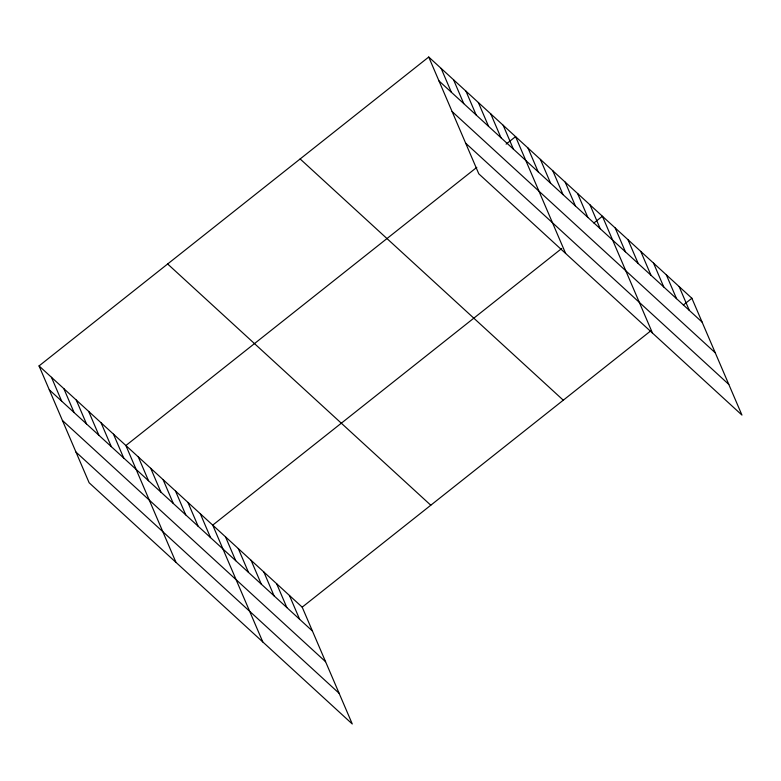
<?xml version="1.0" encoding="UTF-8"?>
<svg xmlns="http://www.w3.org/2000/svg" width="781" height="781" viewBox="0 0 781 781"><rect width="100%" height="100%" fill="white"/><g stroke="black" fill="none" stroke-linecap="round" stroke-linejoin="round"><path stroke-width="1.17" d="M39.05 365.918L302.198 607.159L352.27 723.977L89.122 482.746L39.05 365.918L428.73 57.023L691.878 298.254L741.95 415.082L478.802 173.841L428.73 57.023M476.8 167.359L125.887 445.531L175.959 562.349M506.117 144.124L515.567 136.626L565.639 253.454M561.754 248.465L212.725 525.135L262.797 641.962M593.902 222.985L602.405 216.239L652.477 333.057M302.198 607.159L651.217 330.49M683.365 305L691.878 298.254M438.961 80.882L702.109 322.123M452.111 111.556L715.259 352.797M465.652 143.167L728.8 384.398M300.138 158.953L563.286 400.194M167.642 263.988L430.79 505.219M49.281 389.787L312.429 631.019M62.421 420.461L325.57 661.702M75.972 452.072L339.12 693.303M679.099 286.539L689.33 310.399M666.32 274.824L676.541 298.684M653.531 263.099L663.762 286.969M640.752 251.384L650.983 275.254M627.973 239.669L638.204 263.539M615.194 227.954L625.415 251.814M590.006 204.866L600.228 228.726M577.598 193.493L587.829 217.352M565.19 182.119L575.421 205.979M552.792 170.746L563.013 194.606M540.384 159.373L550.615 183.232M527.976 147.999L538.207 171.869M503.169 125.253L513.39 149.122M490.761 113.88L500.992 137.749M478.353 102.506L488.584 126.376M465.945 91.133L476.176 115.002M453.546 79.769L463.768 103.629M441.138 68.396L451.369 92.256M289.419 595.444L299.64 619.304M276.63 583.719L286.861 607.589M263.851 572.004L274.082 595.874M251.072 560.289L261.303 584.149M238.293 548.574L248.514 572.434M225.504 536.85L235.735 560.719M200.326 513.761L210.548 537.631M187.918 502.388L198.14 526.257M175.51 491.024L185.741 514.884M163.102 479.651L173.333 503.511M150.704 468.278L160.925 492.137M138.296 456.905L148.527 480.764M113.479 434.158L123.71 458.017M101.081 422.785L111.302 446.654M88.673 411.411L98.904 435.281M76.265 400.038L86.496 423.907M63.857 388.665L74.088 412.534M51.458 377.291L61.679 401.161"/></g></svg>
